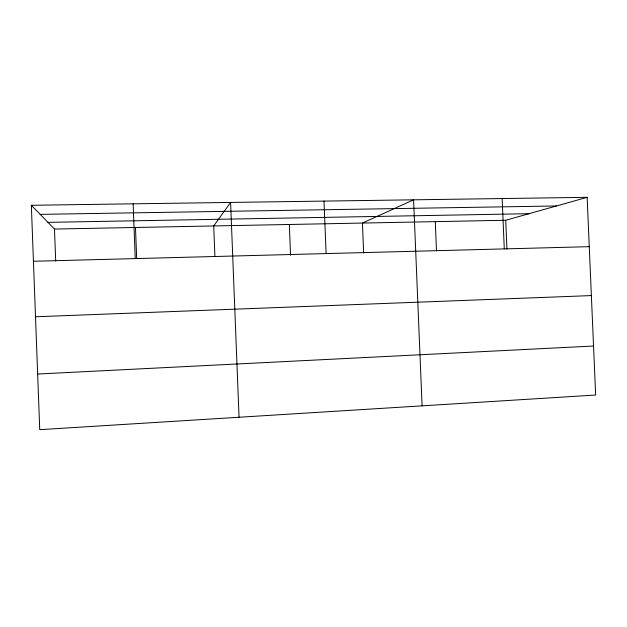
<?xml version="1.0" encoding="UTF-8"?>
<svg xmlns="http://www.w3.org/2000/svg" width="627" height="627" viewBox="0 0 627 627"><rect width="100%" height="100%" fill="white"/><g stroke="black" fill="none" stroke-linecap="round" stroke-linejoin="round"><path stroke-width="0.94" d="M31.35 205.288L54.486 229.059L505.723 220.265L587.146 197.333L595.65 395.034L39.728 429.667L31.35 205.288L587.146 197.333M37.651 374.029L593.542 346.026M35.512 316.776L591.371 295.583M33.443 261.271L589.27 246.67M47.965 222.358L529.063 213.697M40.191 214.371L556.494 205.969M505.723 220.265L506.937 249.029M502.149 198.547L504.273 248.903M435.279 221.637L436.486 250.878M422.089 405.849L413.585 199.817L362.43 223.055L363.652 253.073M323.994 201.102L326.111 253.582M289.321 224.482L290.552 255.267M239.052 417.245L230.595 202.435L213.713 225.955L214.904 256.286M135.479 227.476L136.678 258.63M133.136 203.83L135.236 258.598M54.486 229.059L55.685 261.036"/></g></svg>
